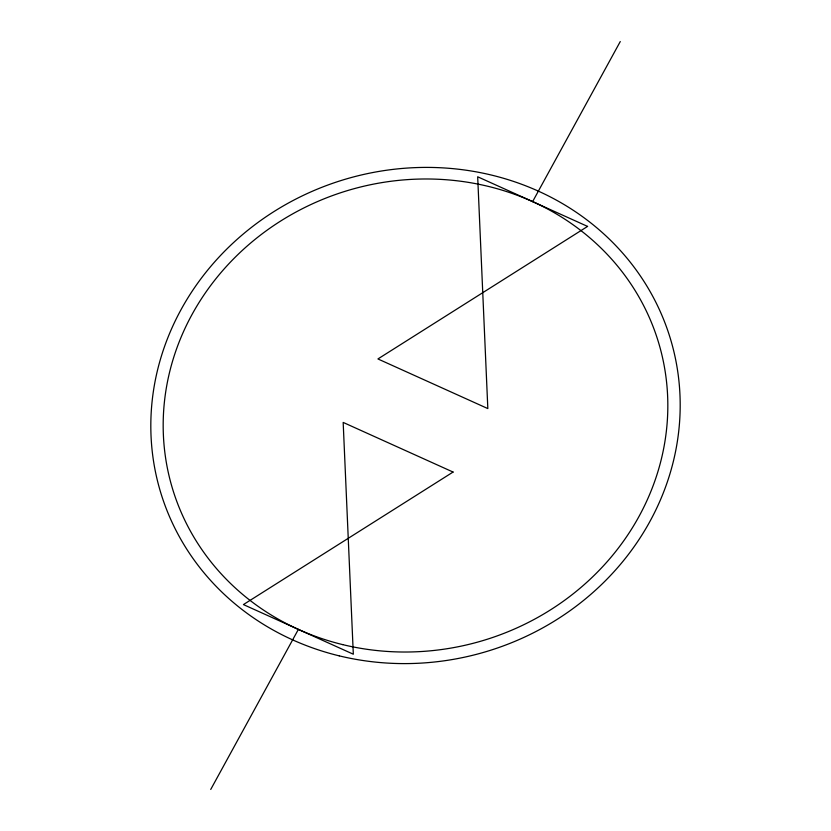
<?xml version="1.0" encoding="UTF-8"?>
<svg xmlns="http://www.w3.org/2000/svg" width="831" height="831" viewBox="0 0 831 831"><rect width="100%" height="100%" fill="white"/><g stroke="black" fill="none" stroke-linecap="round" stroke-linejoin="round"><path stroke-width="1.25" d="M210.731 789.45L298.371 629.399M532.629 201.601L620.269 41.55M587.579 226.416L377.928 358.95L487.828 408.582L477.68 176.785L587.579 226.416M453.072 472.05L243.421 604.584L353.32 654.215L343.172 422.418L453.072 472.05M342.788 644.638A253.787 234.976 -16.4 0 0 661.112 351.721A253.787 234.976 -16.4 0 0 242.6 250.141A253.787 234.976 -16.4 0 0 342.788 644.638M339.225 655.856A266.211 246.475 -16.4 0 0 673.141 348.594A266.211 246.475 -16.4 0 0 234.134 242.05A266.211 246.475 -16.4 0 0 339.225 655.856"/></g></svg>
